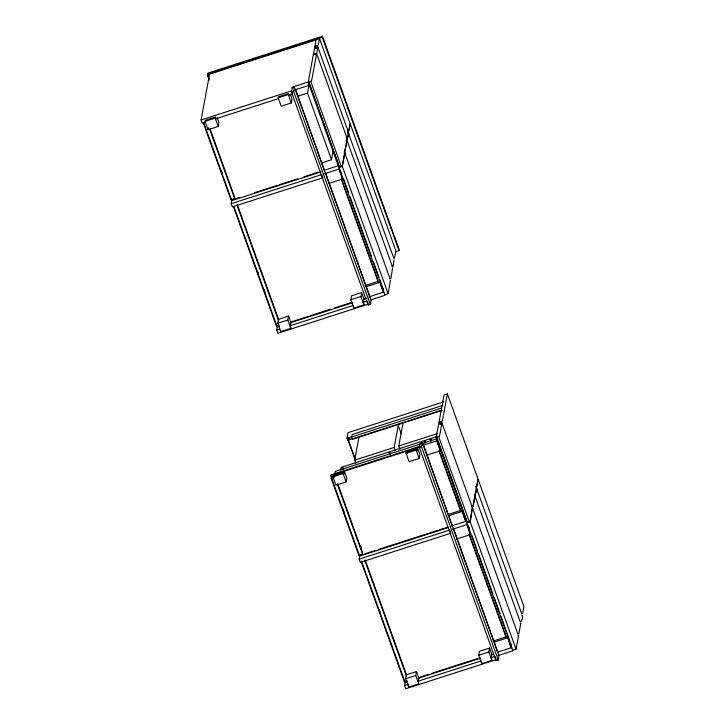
<?xml version="1.0" encoding="UTF-8"?>
<svg xmlns="http://www.w3.org/2000/svg" width="725" height="725" viewBox="0 0 725 725"><rect width="100%" height="100%" fill="white"/><g stroke="black" fill="none" stroke-linecap="round" stroke-linejoin="round"><path stroke-width="1.09" d="M209.28 80.167L207.368 74.865L207.685 73.162L322.444 36.25L399.185 249.545L398.986 250.605L395.768 251.638M205.465 122.126L202.239 123.168L201.088 119.969L209.57 74.158M217.219 117.776L218.932 122.534L218.207 126.458L208.111 129.712L205.102 121.356L205.302 120.296L215.398 117.051L216.005 118.737M208.111 129.712L208.474 127.745M218.207 126.458L215.198 118.112L215.398 117.051M210.15 129.113L234.809 197.644L234.628 198.605L230.958 199.783L231.139 198.831M322.018 175.368L322.879 177.761L232.353 206.879L231.203 203.68L232.018 199.321M290.299 94.268L292.012 99.026L291.287 102.959L281.182 106.203L278.183 97.848L278.373 96.787L288.478 93.543L289.085 95.229M291.287 102.959L288.278 94.603L288.478 93.543M292.175 87.77L294.377 87.063L371.118 300.349L370.357 304.491L368.146 305.207L291.405 91.912L292.293 87.127L308.27 81.988L309.421 85.197L294.513 89.991M370.357 304.491L293.607 91.196L294.377 87.063M295.528 90.262L295.646 89.619L324.501 170.774M344.085 152.993L344.846 152.803L342.336 166.424L338.847 167.393L308.216 82.26L316.191 39.259M316.626 53.641L347.266 138.783L342.209 166.07L339.4 167.221L308.768 82.079L311.569 80.928L316.626 53.641L313.327 54.71M316.154 39.422L319.462 38.352L318.184 45.258L315.574 45.974L315.112 47.841L317.858 46.926L316.698 53.269L313.345 54.602M321.882 162.835L331.488 159.745L307.5 93.09L308.932 85.387M398.986 250.605L322.244 37.31L322.444 36.25M279.179 325.271L276.424 326.159L276.606 325.208M277.757 323.278L278.482 319.344L288.577 316.1L290.979 322.761L290.444 325.634L290.861 328.38L280.756 331.633L277.757 323.278L287.852 320.024L288.577 316.1M368.345 304.138L277.829 333.264L276.678 330.056L277.367 326.341M280.756 331.633L280.956 330.564M325.652 173.973L325.77 173.338L369.968 297.15M331.488 159.745L333.119 150.936M328.624 183.525L342.572 179.039L339.527 169.306M350.827 299.769L351.562 295.836L361.657 292.592L364.059 299.253L363.524 302.126L363.932 304.872L353.836 308.125L350.827 299.769L360.932 296.516L361.657 292.592M353.836 308.125L354.036 307.065M448.086 527.655L359.682 556.093L330.709 475.573L330.827 474.938L420.319 446.156M337.678 483.557L362.708 553.139L362.536 554.09L358.866 555.278L331.171 478.31L331.352 477.358L343.106 473.597L343.306 472.537L333.201 475.781L333.011 476.851L336.01 485.197L346.115 481.953L346.84 478.029L344.438 471.359L334.343 474.603M334.868 473.642L335.276 471.413L420.02 444.153M340.705 470.126L341.221 467.344L436.939 436.55M348.879 439.993L348.625 438.244L348.879 439.993L347.773 440.347L347.012 438.217L348.045 432.644L443.754 401.858M347.52 438.598L347.638 437.954M347.773 440.347L347.9 439.658L355.486 460.728M440.211 410.613L349.976 439.64L350.103 438.951M344.438 471.359L343.913 474.222L343.306 472.537M383.534 290.091L383.126 292.32L379.701 281.517L378.051 282.052L378.178 281.363L365.237 285.523M442.187 410.395L352.513 439.241L351.688 436.93L352.123 434.547L442.866 405.357M383.153 289.03L382.9 290.408L379.701 281.517M355.839 463.347L354.697 460.167L358.775 438.145M384.821 294.758L388.12 293.688L390.521 280.049M358.866 555.278L359.038 554.317M450.778 533.256L360.262 562.373L359.111 559.174L359.917 554.815M361.467 561.068L361.295 562.029L404.333 681.654L407.087 680.766M395.315 450.642L394.173 447.47L398.252 425.439M399.901 449.165L398.759 445.993L402.846 423.962M417.518 447.851L419.92 454.521L419.186 458.445L409.09 461.698L406.082 453.343L406.281 452.282L416.377 449.029L416.984 450.714L417.518 447.851L407.423 451.104L406.888 453.968L406.281 452.282M419.186 458.445L416.186 450.089L416.377 449.029M419.313 447.397L420.074 443.256L422.285 442.549L499.027 655.844L498.256 659.986L496.054 660.692L419.313 447.397L421.515 446.691L422.285 442.549M423.436 445.748L423.554 445.114L452.4 526.268M498.002 655.572L512.91 650.778L436.169 437.483L444.062 394.907L447.37 393.847L478.002 478.989L472.945 506.267L472.002 506.512M472.31 507.953L470.153 521.293L469.293 521.638L438.589 436.387L436.169 437.483M447.37 393.847L442.313 421.134C439.096 420.926 438.417 425.312 441.996 422.829L439.522 436.151L438.652 436.495M426.409 455.3L440.356 450.814L436.767 440.863L437.184 438.634L422.167 443.464M440.356 450.814L437.311 441.081M404.333 681.654L404.505 680.693M405.656 678.763L406.381 674.839L416.485 671.586L418.878 678.256L418.352 681.119L418.76 683.874L408.664 687.119L405.656 678.763L415.751 675.519L416.485 671.586M495.383 657.231L496.253 659.632L405.728 688.75L404.577 685.551L405.384 681.192M408.664 687.119L408.855 686.058M453.551 529.467L453.669 528.833L497.876 652.645M465.967 519.209L465.559 521.438L462.133 510.636L460.484 511.161L460.611 510.472L448.748 514.288M463.873 516.617L464 515.928M466.8 522.625L469.22 521.529M512.72 650.243L516.028 649.183L470.235 521.918L472.319 508.343M456.532 539.019L470.471 534.533L467.435 524.791M478.736 655.255L479.461 651.331L489.556 648.077L491.958 654.748L491.423 657.611L491.84 660.366L481.735 663.611L478.736 655.255L488.831 652.011L489.556 648.077M481.735 663.611L481.935 662.55M511.442 645.585L511.025 647.815L507.6 637.012L505.95 637.547L506.077 636.849L493.145 641.018M516.028 649.183L518.547 635.589L517.994 635.653M347.665 132.829C350.211 130.373 348.145 139.028 346.858 139.082M346.178 140.84L347.139 140.442L344.683 151.416M347.656 132.303L348.498 132.095L346.967 138.647M521.656 615.317C523.604 613.894 522.281 622.168 520.242 621.851L474.44 494.55M520.169 623.328L520.84 623.219L518.855 633.895L517.949 634.221L472.129 506.866M475.981 487.998C477.603 486.847 476.407 494.695 474.558 494.604M474.494 496.018L475.047 495.954L473.072 506.63L472.202 506.965M322.244 37.31L207.486 74.231L209.017 78.472M207.368 74.865L316.073 39.902M314.813 46.69L315.357 46.518L316.127 48.648M308.216 82.26L308.768 82.079M201.088 119.969L291.604 90.852L292.465 93.244M291.405 91.912L293.607 91.196M205.102 121.356L215.198 118.112M278.183 97.848L288.278 94.603M215.171 119.009L278.744 98.555M288.441 95.437L292.755 94.051M297.903 96.18L307.5 93.09M231.891 199.964L239.44 197.544M254.538 192.687L277.177 185.401M279.333 184.712L297.667 178.812M304.128 176.728L318.148 172.224M324.546 170.167L338.385 165.708L385.011 295.283L371.164 299.742M321.266 171.816L231.773 200.608L203.825 122.915M231.203 203.68L321.728 174.562M324.628 173.71L339.536 168.907M339.934 172.151L341.04 171.798M365.599 286.855L379.547 282.369M381.567 287.861L382.673 287.508L383.181 288.931M291.377 321.837L308.034 316.481M309.711 315.937L330.564 309.231M334.506 307.962L350.945 302.678M368.952 296.888L383.86 292.084M279.406 326.286L277.249 326.984L234.329 207.703M290.181 322.815L352.722 302.706M363.497 299.235L366.732 298.192M276.678 330.056L279.904 329.023M290.68 325.552L353.184 305.452M362.881 302.325L367.194 300.938M347.012 438.217L352.386 436.486M351.688 436.93L441.353 408.084M348.489 438.933L349.595 438.58L349.976 439.64M438.951 422.458L439.504 422.285M438.933 422.566L439.486 422.385L440.256 424.515M354.697 460.167L394.173 447.47M398.759 445.993L437.175 433.641M422.829 445.349L436.767 440.863M330.709 475.573L420.201 446.79M406.082 453.343L416.186 450.089M437.719 443.917L438.824 443.564M331.171 478.31L333.926 477.422M448.032 515.973L461.979 511.487M463.493 515.548L464.598 515.194M465.233 515.928L464 516.97L465.106 516.617M364.729 553.873L374.888 550.601M378.667 549.387L437.664 530.41M439.586 529.794L447.325 527.302M451.612 525.924L466.293 521.202M466.927 522.979L470.235 521.918M359.111 559.174L449.627 530.057L450.488 532.458M452.536 529.196L467.444 524.402M467.843 527.637L468.939 527.283L469.573 529.023M494.577 641.997L507.446 637.864M509.476 643.347L510.572 642.993L511.343 645.132M419.847 677.141L427.913 674.549M431.647 673.344L479.923 657.82M497.921 652.029L511.759 647.579M405.148 682.47L407.305 681.781M418.089 678.31L480.621 658.191M491.405 654.729L493.562 654.032M404.577 685.551L408.891 684.164M417.509 681.391L481.092 660.937M490.789 657.82L495.103 656.433M393.983 259.731L393.249 266.03L391.917 266.247M392.615 267.715L390.956 278.4L389.624 278.618M347.61 130.962L393.829 258.345L394.373 258.254L396.013 251.122L350.22 123.848L348.942 130.754L348.036 131.08M476.044 486.593L476.851 486.239L478.128 479.343L523.912 606.607L522.634 613.513L521.728 613.83M347.665 130.591L348.816 130.4L350.093 123.495L319.462 38.352M472.029 506.594L441.398 421.461M317.278 45.584L347.9 130.69M475.926 486.538L521.719 613.803M315.429 46.146L316.2 48.276M316.145 48.539L315.384 46.409L314.831 46.59L315.593 48.711M346.922 140.124L392.343 266.356M344.248 151.434L390.05 278.726M439.558 422.013L440.274 424.415M342.336 166.424L388.12 293.688M310.663 81.254L341.267 166.306M308.814 81.816L339.454 166.958M436.767 437.039L467.353 522.444M341.303 172.532L341.665 173.538M343.568 178.83L348.526 192.596M350.048 196.828L371.381 256.115M373.284 261.408L378.994 277.285M379.755 279.406L381.667 284.698M382.048 285.759L382.401 286.756M438.054 441.434L440.601 448.503M442.132 452.763L447.878 468.731M448.639 470.86L454.385 486.828M455.155 488.958L460.901 504.935M461.671 507.065L463.583 512.385M463.964 513.454L464.326 514.451M465.359 517.333L465.876 518.756M468.178 525.154L468.685 526.577M471.857 535.376L477.567 551.263M478.328 553.374L492.81 593.603M494.332 597.844L500.042 613.722M500.803 615.842L509.947 641.244M462.133 510.636L465.332 519.517M507.6 637.012L510.799 645.903M338.992 169.088L342.572 179.039M466.891 524.574L470.471 534.533M341.638 179.238L377.924 280.095M439.395 450.95L460.629 509.956M469.918 535.793L506.594 637.71M341.131 178.867L378.559 282.913M438.888 450.587L460.882 511.705M469.03 534.361L506.086 637.338M421.515 446.691L498.256 659.986M367.484 301.745L368.055 303.34M360.932 296.516L363.932 304.872M488.831 652.011L491.84 660.366M398.632 426.499L401.297 433.903M348.399 440.066L354.842 457.983M287.852 320.024L290.861 328.38M343.106 473.597L346.115 481.953M415.751 675.519L418.76 683.874M360.434 545.263L361.503 548.245M278.753 319.788L237.238 204.405L237.066 205.356L278.581 320.74M406.662 675.283L365.146 559.89L364.965 560.842L406.48 676.235M209.597 129.014L234.628 198.605M337.497 484.508L362.536 554.09M333.201 475.781L333.808 477.476M221.225 170.302L222.367 173.483M257.493 271.123L258.644 274.313M263.991 289.175L265.142 292.365M343.025 508.841L344.167 512.022M379.284 609.625L380.435 612.815M361.847 562.129L404.124 679.633M203.272 122.815L230.958 199.783M233.387 206.534L276.424 326.159M342.028 467.969L342.925 467.716L342.028 467.969M342.499 469.302L343.405 469.048L342.499 469.302M424.279 441.507L425.176 441.253L424.279 441.507M424.759 442.839L425.657 442.585L424.814 442.794M430.161 439.613L431.049 439.341L430.161 439.613M430.641 440.945L431.529 440.673L430.695 440.9M389.035 452.844L389.923 452.572L389.035 452.844M389.515 454.176L390.403 453.904L389.515 454.176"/></g></svg>
